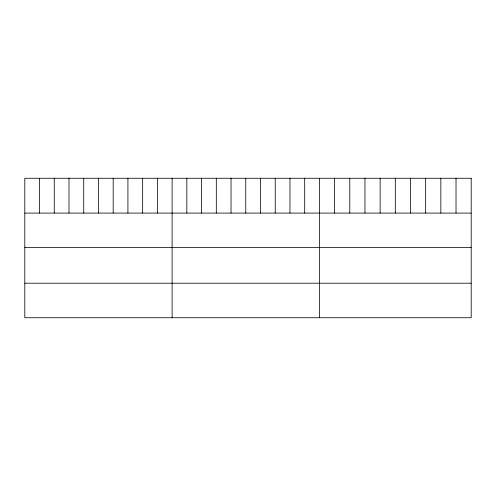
<?xml version="1.0" encoding="UTF-8"?>
<svg xmlns="http://www.w3.org/2000/svg" width="496" height="496" viewBox="0 0 496 496"><rect width="100%" height="100%" fill="white"/><g stroke="black" fill="none" stroke-linecap="round" stroke-linejoin="round"><path stroke-width="0.74" d="M24.8 213.088L471.2 213.088M24.8 247.622L471.2 247.622M24.8 283.204L471.2 283.204M456.022 178.262L456.022 213.088M440.845 178.262L440.845 213.088M425.667 178.262L425.667 213.088M410.49 178.262L410.49 213.088M395.312 178.262L395.312 213.088M380.134 178.262L380.134 213.088M364.957 178.262L364.957 213.088M349.779 178.262L349.779 213.088M334.602 178.262L334.602 213.088M319.424 178.262L319.424 317.738M304.693 178.262L304.693 213.088M289.962 178.262L289.962 213.088M275.23 178.262L275.23 213.088M260.499 178.262L260.499 213.088M245.768 178.262L245.768 213.088M231.037 178.262L231.037 213.088M216.306 178.262L216.306 213.088M201.574 178.262L201.574 213.088M186.843 178.262L186.843 213.088M172.112 178.262L172.112 317.738M157.381 178.262L157.381 213.088M142.65 178.262L142.65 213.088M127.918 178.262L127.918 213.088M113.187 178.262L113.187 213.088M98.456 178.262L98.456 213.088M83.725 178.262L83.725 213.088M68.994 178.262L68.994 213.088M54.262 178.262L54.262 213.088M39.531 178.262L39.531 213.088M471.2 178.262L24.8 178.262L24.8 317.738L471.2 317.738L471.2 178.262"/></g></svg>
